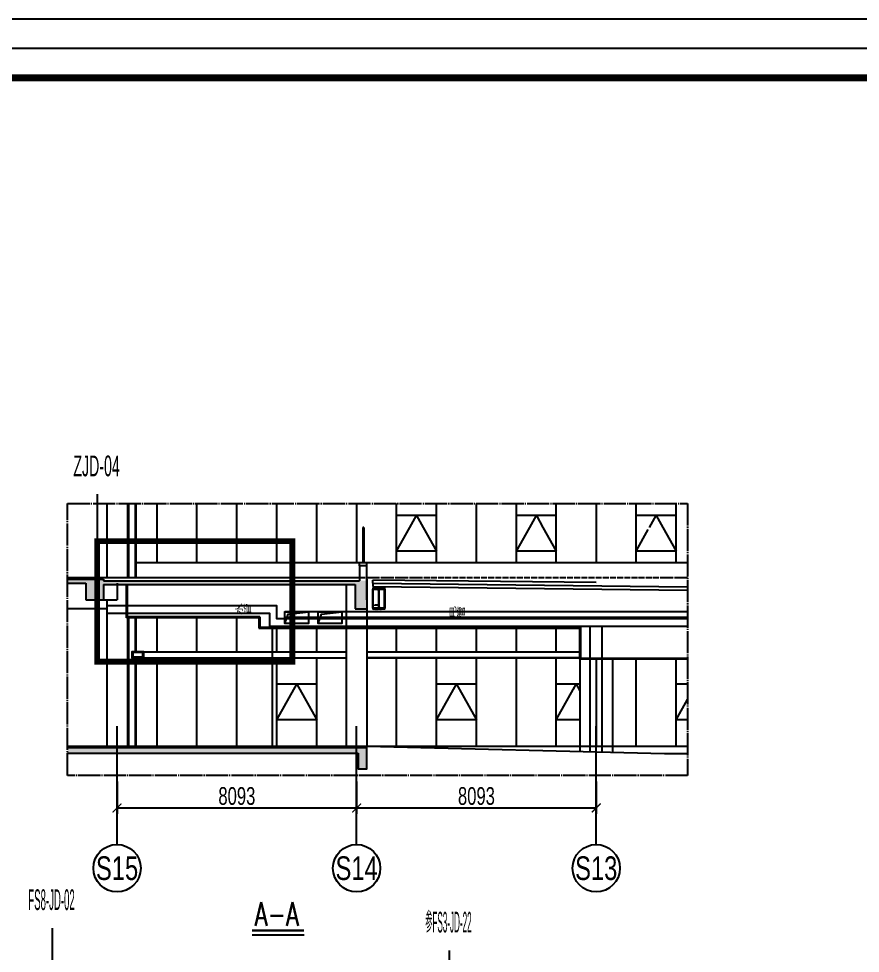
# Model space of a CAD drawing. Extents: x -8792 to 174344, y -43961 to 62816.
# Drawn here: x 128366 to 156799, y 31255 to 62816 of the extents above; entities that cross this region are included whole.
import ezdxf
from ezdxf.enums import TextEntityAlignment as Align
from ezdxf.xclip import XClip

# ---------------------------------------------------------------- set-up
doc = ezdxf.new("R2010")
doc.units = 0
doc.header["$LTSCALE"] = 50
doc.header["$XCLIPFRAME"] = 0
doc.set_wipeout_variables(frame=1)
for name, pattern in [('__DASH', [0.35, 0.25, -0.1]), ('CONTINOUS', [0]), ('DASH', [0.35, 0.25, -0.1]), ('DASHED', [0.75, 0.5, -0.25]), ('DOT2', [0.125, 0, -0.125]), ('DOTE', [2.42, 2, -0.2, 0.02, -0.2]), ('JIS_08_15', [17.25, 15, -0.75, 0.75, -0.75])]:
    doc.linetypes.add(name, pattern=pattern)
for name, color, linetype in [('#分隔线', 1, 'JIS_08_15'), ('#大样、节点索引蓝线', 170, 'Continuous'), ('#文字', 2, 'Continuous'), ('#标注', 1, 'Continuous'), ('1-WIN-1', 3, 'Continuous'), ('A-AL', 63, 'Continuous'), ('A-BEAM-PLAN-C', 2, 'Continuous'), ('A-BEAM-SECT-S', 10, 'Continuous'), ('A-DIMS-150', 1, 'Continuous'), ('A-FLOR-OTLN', 4, 'DOT2'), ('A-GLASS', 140, 'Continuous'), ('A-HATH', 9, 'Continuous'), ('A-SECT-3', 151, 'Continuous'), ('A-WALL-CONC', 6, 'Continuous'), ('A-WALL-E', 7, 'Continuous'), ('C-AXIS', 1, 'DOTE'), ('C-SHET-SHBD', 11, 'Continuous'), ('C-SHET-TTLB', 11, 'Continuous'), ('DIM_SYMB', 3, 'Continuous'), ('L立面-细线', 5, 'Continuous'), ('PUB_HATCH', 8, 'Continuous'), ('TK', 7, 'Continuous'), ('WZ', 7, 'Continuous'), ('吊顶', 7, 'Continuous'), ('建-文字', 4, 'Continuous'), ('消防救援', 1, 'Continuous'), ('电-电力-管线复核数量标注', 2, 'CONTINOUS'), ('通-图框-文字', 4, 'Continuous')]:
    doc.layers.add(name, color=color, linetype=linetype)
doc.layers.add('20260120变更3', color=1, linetype='Continuous', true_color=0xff0000)
doc.layers.add('定位边线-不打印', color=251, linetype='Continuous', plot=False)
doc.styles.add('#文字', font='jrs.shx', dxfattribs={"width": 0.7, "bigfont": 'jhz.shx'})
doc.styles.add('JHZX', font='jrs.shx', dxfattribs={"width": 0.6, "bigfont": 'jhz.shx'})
doc.styles.add('XD-2008', font='xd-hzs.shx', dxfattribs={"width": 0.7, "bigfont": 'xd-hztxt.shx'})
doc.styles.add('XD2008', font='@1romans.shx', dxfattribs={"width": 0.7, "bigfont": '!hztxt.shx'})
doc.styles.add('图纸文字', font='txt.shx', dxfattribs={"width": 0.7, "bigfont": 'HZTXT.shx'})
doc.dimstyles.new('JZBZ-200', dxfattribs={"dimscale": 200, "dimtxt": 3, "dimasz": 1.5, "dimexe": 1, "dimexo": 1, "dimgap": 0.5, "dimtad": 1, "dimdec": 0, "dimdsep": 46, "dimtxsty": '#文字', "dimblk1": 'ARCHTICK', "dimblk2": 'ARCHTICK', "dimsah": 1, "dimcen": 0, "dimclrd": 1, "dimclre": 1, "dimclrt": 2, "dimadec": 3, "dimazin": 2, "dimtfac": 1, "dimtdec": 0, "dimtix": 1, "dimtmove": 0, "dimatfit": 3, "dimfxl": 0, "dimlwd": -1, "dimlwe": -1, "dimarcsym": 0})

# ---------------------------------------------------------------- blocks, each defined once
blk = doc.blocks.new('A3文本框')
at = {"layer": 'Defpoints', "ltscale": 500}
blk.add_lwpolyline([(10, -10), (-420, -10), (-420, 297), (10, 297)], close=True, dxfattribs=at)
at = {"layer": 'C-SHET-SHBD', "style": 'XD2008', "width": 0.7}
for tag, height, p in [('子项名称', 4.5, (-37.49, 35.41)), ('图名', 4.5, (-37.49, 24.27)), ('比例', 3, (-56.3, 8.25)), ('MQJD-01', 3, (-13.24, 2.27))]:
    blk.add_attdef(tag, text='', height=height, dxfattribs=at).set_placement(p, align=Align.CENTER)
blk = doc.blocks.new('A$Cbd8d7c8c')
at = {"layer": 'A-FLOR-OTLN', "color": 8}
for points in [[(-22721, -15690), (-43719, -33393, 0.413756), (-43992, -36561, 0.189672), (122158, -126683, 0.414786), (124666, -124719), (133885, -48362, 0.379931), (116453, -23208, 0.236452)], [(116453, -23208, 0.676528), (91603, -58031, 0.500314)]]:
    blk.add_lwpolyline(points, format="xyb", dxfattribs=at)
at = {"layer": 'A-WALL-E'}
for radius, start, end in [(33976, 247.9974, 256.6653), (34176, 248.1364, 256.4967)]:
    blk.add_arc((115586, -26772), radius, start, end, dxfattribs=at)
at = {"layer": '吊顶', "const_width": 3}
blk.add_lwpolyline([(36525, -42886, 0.056654), (31390, -41079), (30859, -40958, -0.112536), (21289, -36344, -0.028917), (3039, -19971, 0.413532), (-634, -19953), (-31398, -50353, 0.414781), (-31416, -54033, 0.170492), (123964, -129415, 0.412564), (126841, -127143), (136318, -48656, 1.269195), (87077, -54393)], format="xyb", dxfattribs=at)
blk = doc.blocks.new('A$C1BDD5639')
at = {"layer": '消防救援', "linetype": 'ByBlock'}
h = blk.add_hatch(color=256, dxfattribs=at)
h.dxf.hatch_style = 1
edge = h.paths.add_edge_path()
edge.add_arc((-283, 16), 191, 0, 360)
for p, q in [((-475, 16), (0, 254)), ((0, -254), (-475, 16)), ((0, 254), (0, -254))]:
    blk.add_line(p, q, dxfattribs=at)
blk.add_circle((-283, 16), 191, dxfattribs=at)
blk = doc.blocks.new('700-400')
at = {"layer": 'A-BEAM-SECT-S'}
for p, q in [((-100, -170), (-100, 470)), ((300, 470), (300, -170))]:
    blk.add_line(p, q, dxfattribs=at)
blk.add_lwpolyline([(108, 470), (300, 470), (300, 500), (-100, 500), (-100, 470), (92, 470), (92, -170), (-100, -170), (-100, -200), (300, -200), (300, -170), (108, -170)], close=True, dxfattribs=at)
for points in [[(-88, -170), (-88, 470)], [(62, 470), (92, 440)], [(138, 470), (108, 440)], [(288, -170), (288, 470)], [(62, -170), (92, -140)], [(138, -170), (108, -140)]]:
    blk.add_lwpolyline(points, dxfattribs=at)
at = {"layer": '定位边线-不打印', "style": 'XD2008', "width": 0.7}
blk.add_text('700*400', height=70, dxfattribs=at).set_placement((-107, -303))
blk = doc.blocks.new('A$C2d498d40')
at = {"layer": 'PUB_HATCH'}
h = blk.add_hatch(color=256, dxfattribs=at)
h.dxf.hatch_style = 1
h.paths.add_polyline_path([(8043, -820), (8443, -820), (8443, 180), (8443, 130), (8193, 130), (5741, 130), (5705, 0), (8043, 0)])
h.paths.add_polyline_path([(5705, 0), (5741, 130), (3726, 130), (3726, 0)])
h.paths.add_polyline_path([(1852, 130), (1852, 0), (3726, 0), (3726, 130)])
h.paths.add_polyline_path([(-459, 130), (-459, 180), (-1944, 180), (-1944, 50), (-1059, 50), (-1059, -520), (-459, -520), (-459, 0), (1852, 0), (1852, 130)])
h.paths.add_polyline_path([(-8593, -820), (-7993, -820), (-7993, 50), (-1944, 50), (-1944, 180), (-44417, 180), (-44417, 680), (-44667, 680), (-44667, -520), (-44267, -520), (-44267, 50), (-42567, 50), (-42567, -520), (-42267, -520), (-42267, 50), (-40667, 50), (-40667, -620), (-40267, -620), (-40267, 50), (-33474, 50), (-33474, -1220), (-32974, -1220), (-32974, 50), (-31774, 50), (-31774, -620), (-31274, -620), (-31274, 50), (-24860, 50), (-24860, -620), (-24410, -620), (-24410, 50), (-24150, 50), (-24150, -520), (-23700, -520), (-23700, 50), (-16487, 50), (-16487, -1220), (-15887, -1220), (-15887, 50), (-8593, 50)])
h = blk.add_hatch(color=256, dxfattribs=at)
h.dxf.hatch_style = 1
h.paths.add_polyline_path([(-42217, -6320), (-41817, -6320), (-41817, -5700), (-1931, -5700, -0.022568), (-1944, -5520), (-42217, -5520)])
h.paths.add_polyline_path([(6532, -5700), (6516, -5520), (3725, -5520, -0.022568), (3712, -5700)])
h.paths.add_polyline_path([(3712, -5700, 0.022568), (3725, -5520), (-1944, -5520, 0.022568), (-1931, -5700)])
h.paths.add_polyline_path([(6965, -5700), (6983, -5520), (6516, -5520), (6532, -5700)])
h.paths.add_polyline_path([(6983, -5520), (6965, -5700), (8143, -5700), (8143, -6220), (8443, -6220), (8443, -5520)])
at = {"layer": '1-WIN-1', "color": 8}
for p, q in [((-350, 8400), (-350, 230)), ((350, 4580), (350, 230)), ((-350, -520), (-350, -5470)), ((350, -1120), (350, -5470)), ((7743, -1110), (7743, -5470)), ((8443, -1110), (8443, -5470)), ((5243, -1470), (5243, -5470))]:
    blk.add_line(p, q, dxfattribs=at)
at = {"layer": '1-WIN-1'}
for p, q in [((8193, 230), (-25080, 230)), ((7743, 0), (7743, -1110)), ((8443, -820), (8443, -1110))]:
    blk.add_line(p, q, dxfattribs=at)
blk.add_lwpolyline([(8443, -5520), (8443, -5470), (-32274, -5470)], dxfattribs=at)
at = {"layer": '20260120变更3'}
blk.add_lwpolyline([(5670, -910), (19682, -910), (19682, -1110), (5670, -1110)], close=True, dxfattribs=at)
at = {"layer": 'A-AL', "color": 8}
for p, q in [((1070, 5259), (1070, 9260)), ((1100, 5289), (1100, 9230)), ((350, 8400), (350, 4580)), ((380, 8400), (380, 4610)), ((1100, 6530), (101271, 6530)), ((1073, 5256), (3570, 5150)), ((1103, 5286), (3600, 5180)), ((3570, 5010), (3570, 5150)), ((3600, 4980), (3600, 5180)), ((770, 4810), (920, 4810)), ((770, 4610), (770, 4810)), ((800, 4780), (950, 4780)), ((800, 4580), (800, 4780)), ((920, 5010), (1070, 5010)), ((920, 4810), (920, 5010)), ((950, 4980), (1100, 4980)), ((950, 4780), (950, 4980)), ((950, 4780), (101121, 4780)), ((1070, 5010), (3570, 5010)), ((1100, 4980), (101271, 4980)), ((1100, 4980), (3600, 4980)), ((350, 4580), (800, 4580)), ((380, 4610), (770, 4610)), ((800, 4580), (100971, 4580)), ((900, 3430), (99471, 3430)), ((900, 3230), (99471, 3230)), ((20242, -920), (40267, -920)), ((95498, -1120), (20242, -1120)), ((900, -2270), (7743, -2270)), ((900, -2470), (7743, -2470)), ((8443, -2270), (15637, -2270)), ((8443, -2470), (15637, -2470)), ((20242, -2270), (116558, -2270)), ((20242, -2470), (116558, -2470))]:
    blk.add_line(p, q, dxfattribs=at)
at = {"layer": 'A-AL'}
for p, q in [((8193, 630), (8193, 730)), ((8443, 630), (8443, 730)), ((320, -1120), (320, 0)), ((350, -1090), (350, 0)), ((8713, -690), (8863, -690)), ((8713, -720), (8713, -690)), ((40267, -720), (20242, -720)), ((4793, -1120), (320, -1120)), ((4823, -1090), (350, -1090)), ((4793, -1120), (4793, -1470)), ((4823, -1090), (4823, -1440)), ((4793, -1470), (15637, -1470)), ((4823, -1440), (15667, -1440)), ((15637, -2525), (15637, -1470)), ((15667, -2495), (15667, -1440)), ((19682, -2495), (15667, -2495)), ((19682, -2525), (15637, -2525)), ((116558, -5470), (8443, -5470))]:
    blk.add_line(p, q, dxfattribs=at)
at = {"layer": 'A-AL', "color": 8}
for points in [[(900, 3430), (500, 3430), (500, 3230), (900, 3230)], [(870, 3400), (530, 3400), (530, 3260), (870, 3260)]]:
    blk.add_lwpolyline(points, close=True, dxfattribs=at)
for points in [[(15145, 730), (650, 730)], [(19682, 730), (14838, 730)]]:
    blk.add_lwpolyline(points, dxfattribs=at)
at = {"layer": 'A-AL'}
for points in [[(8893, 730), (8193, 730)], [(40467, 730), (20242, 730)]]:
    blk.add_lwpolyline(points, dxfattribs=at)
for points in [[(900, -2270), (500, -2270), (500, -2470), (900, -2470)], [(870, -2300), (530, -2300), (530, -2440), (870, -2440)]]:
    blk.add_lwpolyline(points, close=True, dxfattribs=at)
at = {"layer": 'A-AL', "color": 8}
for centre in [(1073, 5259), (1103, 5289)]:
    blk.add_arc(centre, 3, 180, 267.5634, dxfattribs=at)
at = {"layer": 'A-BEAM-PLAN-C'}
for p in [(0, 50), (-459, -520)]:
    blk.add_line(p, (0, -520), dxfattribs=at)
at = {"layer": 'A-BEAM-PLAN-C', "color": 8}
blk.add_line((-350, -820), (-7743, -820), dxfattribs=at)
at = {"layer": 'A-DIMS-150'}
for points in [[(6470, -920), (6470, -1320), (5670, -1320), (5670, -920)], [(7595, -920), (7595, -1320), (6795, -1320), (6795, -920)]]:
    blk.add_lwpolyline(points, close=True, dxfattribs=at)
for points in [[(5670, -1320), (5777, -1000), (6470, -920)], [(6795, -1320), (6901, -1000), (7595, -920)]]:
    blk.add_lwpolyline(points, dxfattribs=at)
at = {"layer": 'A-GLASS', "color": 8}
for p, q in [((1349, 6530), (1349, 7630)), ((2698, 7630), (2698, 6530)), ((4047, 6530), (4047, 7630)), ((5396, 6530), (5396, 7630)), ((6745, 6530), (6745, 7630)), ((8093, 6530), (8093, 7630)), ((12140, 6530), (12140, 7630)), ((13489, 6530), (13489, 7630)), ((14838, 6530), (14838, 7630)), ((16187, 6530), (16187, 7630)), ((17536, 6530), (17536, 7630)), ((18885, 7630), (18885, 6530)), ((20234, 6530), (20234, 7630)), ((400, 230), (400, 4580)), ((620, 3430), (620, 4580)), ((650, 3430), (650, 4580)), ((650, 3430), (650, 4580)), ((620, 230), (620, 3230)), ((650, 230), (650, 3230))]:
    blk.add_line(p, q, dxfattribs=at)
at = {"layer": 'A-GLASS'}
for p, q in [((8333, 1930), (8303, 1930)), ((8303, 1930), (8303, 730)), ((8318, 1930), (8318, 730)), ((8333, 1930), (8333, 730)), ((400, -5470), (400, -1120)), ((620, -2270), (620, -1120)), ((650, -2270), (650, -1120)), ((650, -2270), (650, -1120)), ((620, -5470), (620, -2470)), ((650, -5470), (650, -2470))]:
    blk.add_line(p, q, dxfattribs=at)
at = {"layer": 'A-HATH', "color": 8, "linetype": '__DASH'}
for p, q in [((15987, -5658), (15987, -1410)), ((16387, -5668), (16387, -1410))]:
    blk.add_line(p, q, dxfattribs=at)
at = {"layer": 'A-SECT-3', "color": 8}
for points in [[(15637, -2500), (15637, -5649)], [(16737, -2525), (16737, -5676)]]:
    blk.add_lwpolyline(points, dxfattribs=at)
at = {"layer": 'A-WALL-CONC'}
for p, q in [((8643, 50), (8642, -70)), ((8643, 50), (19682, -77)), ((8642, -70), (19680, -197)), ((19682, -77), (19680, -197))]:
    blk.add_line(p, q, dxfattribs=at)
at = {"layer": 'A-WALL-E'}
for p, q in [((8443, 630), (8193, 630)), ((8193, 630), (8193, 130)), ((8443, -520), (8443, 630)), ((-44417, 180), (-459, 180)), ((-7993, 50), (-1059, 50)), ((-1059, 50), (-1059, -520)), ((-459, 180), (-459, 130)), ((-459, 130), (8193, 130)), ((-459, 0), (8043, 0)), ((-459, 0), (-459, -520)), ((8443, 180), (8443, -820)), ((8043, 0), (8043, -820)), ((-1059, -520), (-459, -520)), ((8043, -820), (8443, -820)), ((18489, -5720), (8443, -5470)), ((28588, -5720), (18489, -5720))]:
    blk.add_line(p, q, dxfattribs=at)
at = {"layer": 'A-WALL-E', "color": 8}
blk.add_line((15637, -2470), (8443, -2470), dxfattribs=at)
at = {"layer": 'A-WALL-E'}
for points in [[(8143, -5700), (8143, -6220), (8443, -6220), (8443, -5520), (-42217, -5520)], [(-42217, -5520), (-42217, -6320), (-41817, -6320), (-41817, -5700), (8143, -5700)]]:
    blk.add_lwpolyline(points, dxfattribs=at)
at = {"layer": 'C-AXIS', "color": 8, "ltscale": 2}
for p, q in [((123269, 5930), (1120, 5930)), ((107338, 230), (-67423, 230))]:
    blk.add_line(p, q, dxfattribs=at)
at = {"layer": 'C-AXIS', "ltscale": 2}
for p, q in [((123269, 230), (-51492, 230)), ((9262, -5470), (-51492, -5470))]:
    blk.add_line(p, q, dxfattribs=at)
at = {"layer": 'DIM_SYMB'}
blk.add_line((14112, -6983), (14112, -6981), dxfattribs=at)
at = {"layer": 'L立面-细线', "color": 8, "linetype": 'DASH'}
for p, q in [((1953, 7630), (1953, 6530)), ((3375, 7630), (3375, 6530)), ((4719, 7630), (4719, 6530)), ((6141, 7630), (6141, 6530)), ((7563, 6530), (7563, 7630)), ((8624, 6530), (8624, 7630)), ((10046, 7630), (10046, 6530)), ((11468, 6530), (11468, 7630)), ((12812, 7630), (12812, 6530)), ((14234, 7630), (14234, 6530)), ((15656, 6530), (15656, 7630)), ((16718, 7630), (16718, 6530)), ((18140, 7630), (18140, 6530)), ((19562, 7630), (19562, 6530)), ((20906, 6530), (20906, 7630))]:
    blk.add_line(p, q, dxfattribs=at)
at = {"layer": 'L立面-细线', "color": 8}
for p, q in [((1349, 3430), (1349, 4580)), ((2698, 3430), (2698, 4580)), ((4047, 3430), (4047, 4580)), ((5396, 3430), (5396, 4580)), ((6745, 3430), (6745, 4580)), ((8093, 4580), (8093, 3430)), ((9442, 3430), (9442, 4580)), ((10791, 3430), (10791, 4580)), ((12140, 3430), (12140, 4580)), ((13489, 3430), (13489, 4580)), ((14838, 3430), (14838, 4580)), ((16187, 4580), (16187, 3430)), ((17536, 3430), (17536, 4580)), ((18885, 3430), (18885, 4580)), ((20234, 3430), (20234, 4580)), ((1349, 730), (1349, 3230)), ((2698, 730), (2698, 3230)), ((4047, 730), (4047, 3230)), ((5396, 730), (5396, 3230)), ((6745, 730), (6745, 3230)), ((8093, 3230), (8093, 730)), ((9442, 730), (9442, 3230)), ((10791, 730), (10791, 3230)), ((12140, 730), (12140, 3230)), ((13489, 730), (13489, 3230)), ((14838, 730), (14838, 3230)), ((16187, 3230), (16187, 730)), ((17536, 730), (17536, 3230)), ((18885, 730), (18885, 3230)), ((20234, 730), (20234, 3230)), ((1349, -2270), (1349, -1120)), ((2698, -2270), (2698, -1120)), ((4047, -2270), (4047, -1120)), ((5396, -2270), (5396, -1470)), ((6745, -2270), (6745, -1470)), ((9442, -2270), (9442, -1470)), ((10791, -2270), (10791, -1470)), ((12140, -2270), (12140, -1470)), ((13489, -2270), (13489, -1470)), ((14838, -2270), (14838, -1470)), ((1349, -5470), (1349, -2470)), ((2698, -5470), (2698, -2470)), ((4047, -5470), (4047, -2470)), ((5396, -5470), (5396, -2470)), ((6745, -5470), (6745, -2470)), ((9442, -5470), (9442, -2470)), ((10791, -5470), (10791, -2470)), ((12140, -5470), (12140, -2470)), ((13489, -5470), (13489, -2500)), ((14838, -5470), (14838, -2470)), ((16187, -2525), (16187, -5470)), ((17536, -5470), (17536, -2525)), ((18885, -5470), (18885, -2525))]:
    blk.add_line(p, q, dxfattribs=at)
at = {"layer": 'L立面-细线'}
blk.add_line((123269, -5470), (-51492, -5470), dxfattribs=at)
at = {"layer": 'L立面-细线', "color": 8}
for points in [[(10791, 2330), (9442, 2330)], [(9892, 1930), (10117, 2330), (10342, 1930)], [(14838, 2330), (13489, 2330)], [(13939, 1930), (14164, 2330), (14388, 1930)], [(18885, 2330), (17536, 2330)], [(17985, 1930), (18210, 2330), (18435, 1930)], [(9442, 1130), (9892, 1930)], [(10342, 1930), (10791, 1130)], [(13489, 1130), (13939, 1930)], [(14388, 1930), (14838, 1130)], [(18435, 1930), (18885, 1130)], [(17536, 1130), (17945, 1857)], [(19682, 1356), (19682, -3283), (19997, -3397), (19367, -3509), (19682, -3620), (19682, -8259)], [(20242, -8259), (20242, -3620), (19927, -3506), (20557, -3395), (20242, -3283), (20242, 1356)], [(10791, 1130), (9442, 1130)], [(14838, 1130), (13489, 1130)], [(18885, 1130), (17536, 1130)], [(5396, -4570), (6070, -3370), (6745, -4570)], [(6745, -3370), (5396, -3370)], [(10791, -4570), (11466, -3370), (12140, -4570)], [(12140, -3370), (10791, -3370)], [(14838, -4570), (15512, -3370)], [(15637, -3370), (14838, -3370)], [(15512, -3370), (15637, -3591)], [(18885, -4570), (19559, -3370), (19613, -3465)], [(19922, -3370), (18885, -3370)], [(15428, -3520), (15441, -3497)], [(6745, -4570), (5396, -4570)], [(12140, -4570), (10791, -4570)], [(15637, -4570), (14838, -4570)], [(19682, -4570), (18885, -4570)]]:
    blk.add_lwpolyline(points, dxfattribs=at)
at = {"layer": '吊顶'}
for p in [(8643, 50), (16187, 70)]:
    blk.add_line(p, (8643, 150), dxfattribs=at)
at = {"layer": '电-电力-管线复核数量标注', "color": 5}
blk.add_lwpolyline([(5148, -1160), (5148, -1410), (19682, -1410), (19682, -1160), (5398, -1160), (5398, -720), (-350, -720), (-350, -970), (5148, -970), (5148, -1360)], dxfattribs=at)
at = {"layer": 'A-BEAM-SECT-S'}
blk.add_blockref('700-400', (8743, -625), dxfattribs=at)
at = {"layer": '消防救援', "color": 8, "linetype": 'ByBlock', "rotation": 270}
for p in [(2624, 6842), (18866, 6836)]:
    blk.add_blockref('A$C1BDD5639', p, dxfattribs=at)
at = {"layer": '建-文字', "style": 'XD2008', "width": 0.7}
for s, p in [('水管', (3972, -1013)), ('电管', (11188, -1111))]:
    blk.add_text(s, height=315, dxfattribs=at).set_placement(p)
blk = doc.blocks.new('*U7')
at = {"linetype": 'ByBlock'}
blk.add_line((0, -20), (0, 0), dxfattribs=at)
blk.add_circle((0, -24), 4, dxfattribs=at)
at = {"color": 2, "linetype": 'ByBlock', "style": 'JHZX', "width": 0.75}
blk.add_attdef('AXES', text='', height=4, dxfattribs=at).set_placement((0, -24), align=Align.MIDDLE_CENTER)
blk = doc.blocks.new('_ARCHTICK')
at = {"color": 0, "linetype": 'ByBlock', "const_width": 0.15}
blk.add_lwpolyline([(-0.5, -0.5), (0.5, 0.5)], dxfattribs=at)
blk = doc.blocks.new('*D173')
at = {"layer": '#标注', "color": 1, "ltscale": 10, "transparency": 16777216}
for p, q in [((131690, 37059), (131690, 35963)), ((139784, 37059), (139784, 35963)), ((131690, 36163), (139784, 36163))]:
    blk.add_line(p, q, dxfattribs=at)
at = {"layer": 'Defpoints', "color": 0, "ltscale": 10, "transparency": 16777216}
for p in [(131690, 37259), (139784, 37259), (139784, 36163)]:
    blk.add_point(p, dxfattribs=at)
at = {"layer": '#标注', "color": 1, "ltscale": 10, "transparency": 16777216, "xscale": 300, "yscale": 300, "zscale": 300, "rotation": 180}
blk.add_blockref('_ARCHTICK', (131690, 36163), dxfattribs=at)
at = {"layer": '#标注', "color": 1, "ltscale": 10, "transparency": 16777216, "xscale": 300, "yscale": 300, "zscale": 300}
blk.add_blockref('_ARCHTICK', (139784, 36163), dxfattribs=at)
at = {"layer": '#标注', "color": 2, "ltscale": 10, "transparency": 16777216, "insert": (135737, 36563), "char_height": 600, "attachment_point": 5, "style": '#文字'}
blk.add_mtext('8093', dxfattribs=at)
blk = doc.blocks.new('*D174')
at = {"layer": '#标注', "color": 1, "ltscale": 10, "transparency": 16777216}
for p, q in [((139784, 37059), (139784, 35963)), ((147877, 37059), (147877, 35963)), ((139784, 36163), (147877, 36163))]:
    blk.add_line(p, q, dxfattribs=at)
at = {"layer": 'Defpoints', "color": 0, "ltscale": 10, "transparency": 16777216}
for p in [(139784, 37259), (147877, 37259), (147877, 36163)]:
    blk.add_point(p, dxfattribs=at)
at = {"layer": '#标注', "color": 1, "ltscale": 10, "transparency": 16777216, "xscale": 300, "yscale": 300, "zscale": 300, "rotation": 180}
blk.add_blockref('_ARCHTICK', (139784, 36163), dxfattribs=at)
at = {"layer": '#标注', "color": 1, "ltscale": 10, "transparency": 16777216, "xscale": 300, "yscale": 300, "zscale": 300}
blk.add_blockref('_ARCHTICK', (147877, 36163), dxfattribs=at)
at = {"layer": '#标注', "color": 2, "ltscale": 10, "transparency": 16777216, "insert": (143830, 36563), "char_height": 600, "attachment_point": 5, "style": '#文字'}
blk.add_mtext('8093', dxfattribs=at)
blk = doc.blocks.new('*U36')
blk.add_line((-4.13, -0.75), (4.67, -0.75))
at = {"const_width": 0.4}
blk.add_lwpolyline([(-4.13, 0), (4.67, 0)], dxfattribs=at)
at = {"layer": 'WZ', "color": 2, "style": '图纸文字', "width": 0.7}
blk.add_attdef('立面图', text='', height=4, dxfattribs=at).set_placement((0.06, 2.74), align=Align.MIDDLE_CENTER)
blk = doc.blocks.new('*U208')
blk.add_wipeout([(-4.32, 5), (-4.95, 4.92), (-5.56, 4.76), (-6.14, 4.53), (-6.69, 4.23), (-7.2, 3.86), (-7.66, 3.43), (-8.06, 2.94), (-8.4, 2.41), (-8.67, 1.84), (-8.86, 1.25), (-8.98, 0.63), (-9.02, 0), (-8.98, -0.63), (-8.86, -1.25), (-8.67, -1.84), (-8.4, -2.41), (-8.06, -2.94), (-7.66, -3.43), (-7.2, -3.86), (-6.69, -4.23), (-6.14, -4.53), (-5.56, -4.76), (-4.95, -4.92), (-4.32, -5), (-3.7, -5), (-3.07, -4.92), (-2.46, -4.76), (-1.88, -4.53), (-1.33, -4.23), (-0.82, -3.86), (-0.36, -3.43), (0.04, -2.94), (0.38, -2.41), (0.65, -1.84), (0.84, -1.25), (0.96, -0.63), (1, 0), (0.96, 0.63), (0.84, 1.25), (0.65, 1.84), (0.38, 2.41), (0.04, 2.94), (-0.36, 3.43), (-0.82, 3.86), (-1.33, 4.23), (-1.88, 4.53), (-2.46, 4.76), (-3.07, 4.92), (-3.7, 5)])
blk.add_line((0.99, 0), (8.9, 0))
at = {"layer": '#文字', "style": 'JHZX', "width": 0.714555}
blk.add_attdef('DANO.', text='', height=3.5, rotation=90, dxfattribs=at).set_placement((-2.06, -4.02), (-2.06, 3.82), align=Align.FIT)
blk = doc.blocks.new('A$Ce60f285c')
at = {"layer": 'C-SHET-TTLB'}
for points in [[(430, 307), (430, 0), (0, 0), (0, 307)], [(425, 302), (425, 5), (5, 5), (5, 302)]]:
    blk.add_lwpolyline(points, close=True, dxfattribs=at)
at = {"layer": 'C-SHET-TTLB', "const_width": 1.2}
blk.add_lwpolyline([(18.4, 297), (420, 297), (420, 10), (18.4, 10)], close=True, dxfattribs=at)
at = {"layer": 'C-SHET-SHBD', "style": 'XD2008', "width": 0.7}
for tag, p in [('审定人', (345.74, 128.4)), ('设总', (345.74, 118.19)), ('审核人', (345.74, 107.96)), ('专业负责人', (345.74, 97.75)), ('校对人', (345.74, 87.55)), ('设计人', (345.74, 77.64))]:
    blk.add_attdef(tag, p, '', height=2.8, dxfattribs=at)
for tag, p in [('工程编号', (368.42, 27.05)), ('阶段', (404.41, 27.05)), ('专业', (404.41, 19.69))]:
    blk.add_attdef(tag, text='', height=3.5, dxfattribs=at).set_placement(p, align=Align.MIDDLE_CENTER)
at = {"layer": 'C-SHET-SHBD', "style": 'XD2008', "width": 0.7, "flags": 1}
blk.add_attdef('日期', text='', height=3.5, dxfattribs=at).set_placement((368.42, 13.43), align=Align.MIDDLE_CENTER)
at = {"layer": '通-图框-文字', "style": 'XD-2008', "width": 0.7}
for tag, p in [('建设单位', (383.41, 70.61)), ('项目名称', (383.28, 58.43))]:
    blk.add_attdef(tag, text='', height=5, dxfattribs=at).set_placement(p, align=Align.MIDDLE_CENTER)
blk = doc.blocks.new('A$C6049850a')
at = {"ltscale": 10}
blk.add_blockref('A$Ce60f285c', (0, 0), dxfattribs=at)

msp = doc.modelspace()

# ---------------------------------------------------------------- linework, layer by layer
at = {"layer": '#分隔线'}
msp.add_lwpolyline([(150962.715, 37259.453), (130017.031, 37259.453), (130017.031, 46449.833), (150962.715, 46449.833)], close=True, dxfattribs=at)
at = {"layer": '#大样、节点索引蓝线', "color": 5, "linetype": 'DASHED', "ltscale": 10, "const_width": 200}
msp.add_lwpolyline([(131017.044, 45172.365), (137606.895, 45172.365), (137606.895, 41104.207), (131017.044, 41104.207)], close=True, dxfattribs=at)

# ---------------------------------------------------------------- block references
at = {"layer": '#标注', "linetype": 'ByBlock', "xscale": 200, "yscale": 200, "zscale": 200}
for p, values in [((131690.171, 38929.379), {'AXES': 'S15'}), ((139783.629, 38929.379), {'AXES': 'S14'}), ((147877.086, 38929.379), {'AXES': 'S13'})]:
    msp.add_blockref('*U7', p, dxfattribs=at).add_auto_attribs(values)
at = {"layer": '#标注', "xscale": 200, "yscale": 200, "zscale": 200}
msp.add_blockref('*U36', (137074.971, 32029.232, 0), dxfattribs=at).add_auto_attribs({'立面图': 'A-A'})
at = {"ltscale": 10}
ref = msp.add_blockref('A$C2d498d40', (131690.171, 43708.113), dxfattribs=at)
XClip(ref).set_block_clipping_path([(-1673.1401254469, -6448.6596863728), (19272.5439669977, 2741.7203199757)])
ref = msp.add_blockref('A$Cbd8d7c8c', (22321.982, 94074.685), dxfattribs=at)
XClip(ref).set_block_clipping_path([(76291.0063025201, -72283.9918497168), (103268.9259821397, -47877.3086105986)])
at = {"layer": 'TK', "color": 0, "xscale": 200, "yscale": 200, "zscale": 200}
msp.add_blockref('A3文本框', (172344.035, 3416.464), dxfattribs=at)

# ---------------------------------------------------------------- dimensions: what is measured, and where the dimension line sits
at = {"layer": '#标注', "ltscale": 10}
dim = msp.add_linear_dim(base=(139783.629, 36162.858), p1=(131690.171, 37259.453), p2=(139783.629, 37259.453), dimstyle='JZBZ-200', dxfattribs=at)
dim.commit()
dim.dimension.update_dxf_attribs({"geometry": '*D173', "text_midpoint": (135736.9, 36562.858)})
dim = msp.add_linear_dim(base=(147877.086, 36162.858), p1=(139783.629, 37259.453), p2=(147877.086, 37259.453), dimstyle='JZBZ-200', override={"dimtmove": 1}, dxfattribs=at)
dim.commit()
dim.dimension.update_dxf_attribs({"geometry": '*D174', "text_midpoint": (143830.357, 36562.858)})

# ---------------------------------------------------------------- next in the draw order: block references
at = {"layer": '#标注'}
ref = msp.add_blockref('*U208', (131017.031, 46952.765), dxfattribs=dict(at, xscale=200, yscale=200, zscale=200, rotation=270))
ref.add_attrib('DANO.', 'ZJD-04', dxfattribs={"layer": '#文字', "height": 700, "style": 'JHZX', "width": 0.398455}).set_placement((130213.981, 47364.371), (131781.238, 47364.371), align=Align.FIT)
ref = msp.add_blockref('*U208', (129495.696, 32303.088), dxfattribs=dict(at, xscale=200, yscale=200, zscale=200, rotation=270))
ref.add_attrib('DANO.', 'FS8-JD-02', dxfattribs={"layer": '#文字', "height": 700, "style": '#文字', "width": 0.259766}).set_placement((128692.646, 32714.693), (130259.903, 32714.693), align=Align.FIT)
ref = msp.add_blockref('*U208', (142903.579, 31545.743, 0), dxfattribs=dict(at, xscale=200, yscale=200, zscale=200, rotation=270))
ref.add_attrib('DANO.', '参FS3-JD-22', dxfattribs={"layer": '#文字', "height": 700, "style": '#文字', "width": 0.239536}).set_placement((142100.529, 31957.349, 0), (143667.786, 31957.349, 0), align=Align.FIT)

# ---------------------------------------------------------------- next in the draw order: block references
at = {"ltscale": 10, "xscale": 200, "yscale": 200, "zscale": 200}
msp.add_blockref('A$C6049850a', (88344.035, 1416.464), dxfattribs=at)

doc.saveas('drawing.dxf')
